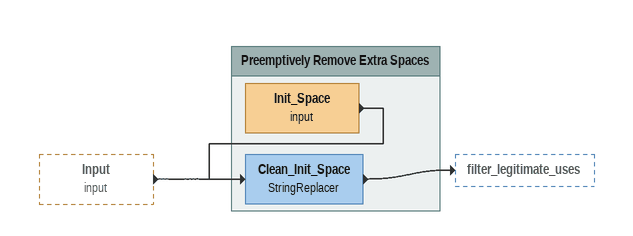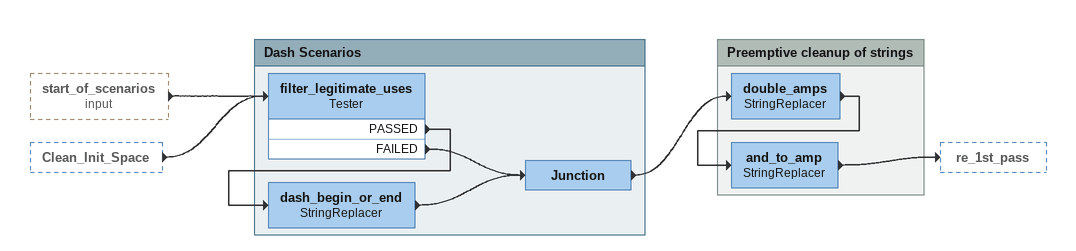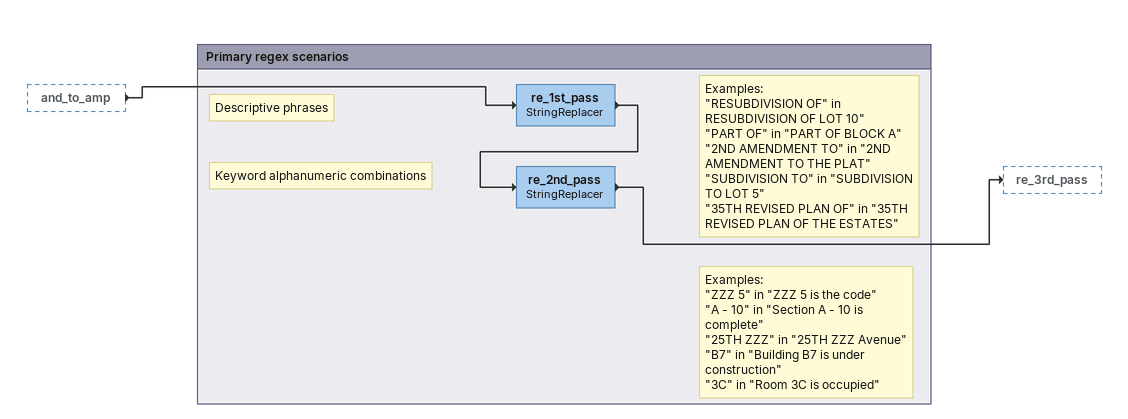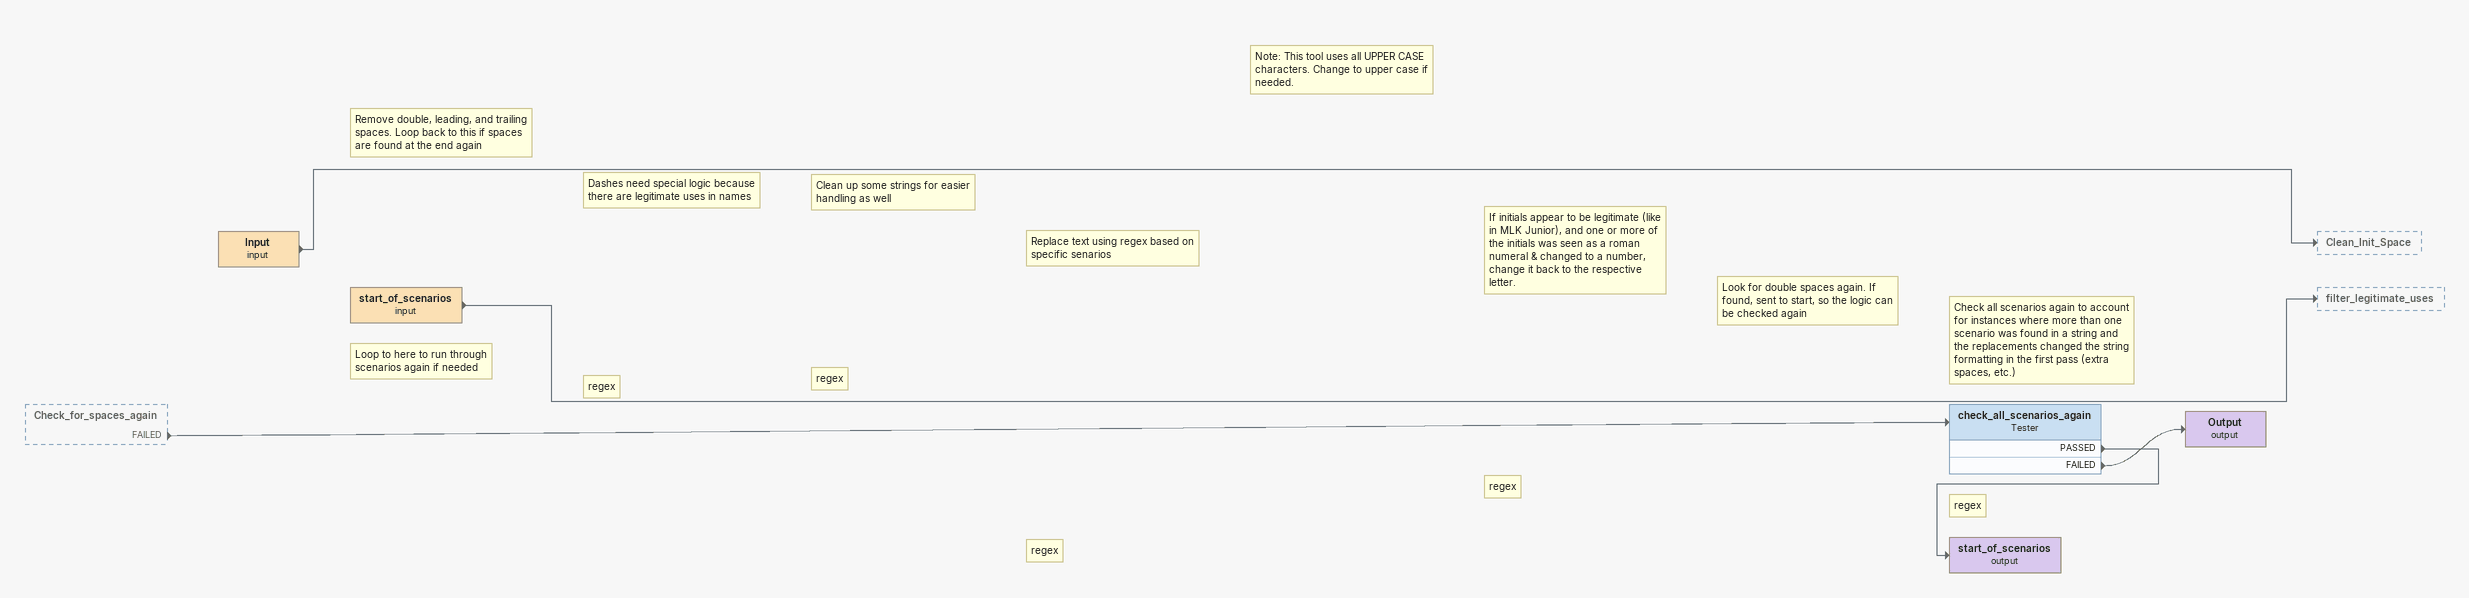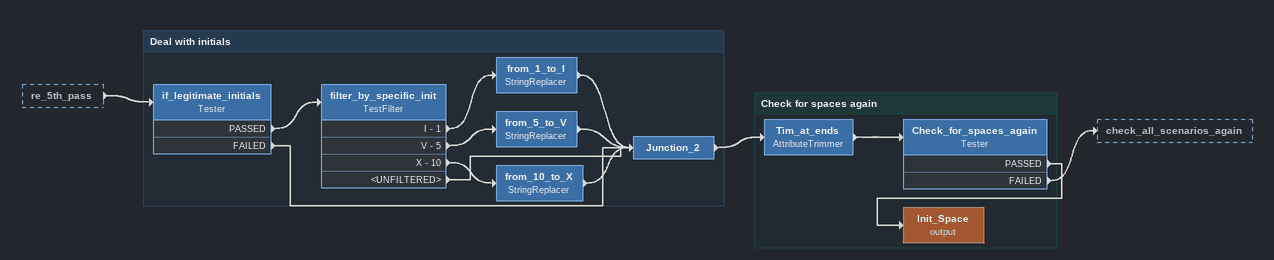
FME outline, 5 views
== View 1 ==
Input (input) [outside]
    -> Clean_Init_Space

Bookmark: Preemptively Remove Extra Spaces
Init_Space (input)
    -> Clean_Init_Space
Clean_Init_Space: StringReplacer
    -> filter_legitimate_uses

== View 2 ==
start_of_scenarios (input) [outside]
    -> filter_legitimate_uses
Clean_Init_Space [outside]
    -> filter_legitimate_uses

Bookmark: Dash Scenarios
filter_legitimate_uses: Tester
    PASSED -> dash_begin_or_end
    FAILED -> Junction
dash_begin_or_end: StringReplacer
    -> Junction
Junction
    -> double_amps

Bookmark: Preemptive cleanup of strings
double_amps: StringReplacer
    -> and_to_amp
and_to_amp: StringReplacer
    -> re_1st_pass

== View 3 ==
and_to_amp [outside]
    -> re_1st_pass

Bookmark: Primary regex scenarios
Note: Descriptive phrases
Note: Examples: / "RESUBDIVISION OF" in RESUBDIVISION OF LOT 10" / "PART OF" in "PART OF BLOCK A" / "2ND AMENDMENT TO" in "2ND AMENDMENT TO THE PLAT" / "SUBDIVISION TO" in "SUBDIVISION TO LOT 5" / "35TH REVISED PLAN OF" in "35TH REVISED PLAN OF THE ESTATES"
re_1st_pass: StringReplacer
    -> re_2nd_pass
Note: Keyword alphanumeric combinations
Note: Examples: / "ZZZ 5" in "ZZZ 5 is the code" / "A - 10" in "Section A - 10 is complete" / "25TH ZZZ" in "25TH ZZZ Avenue" / "B7" in "Building B7 is under construction" / "3C" in "Room 3C is occupied"
re_2nd_pass: StringReplacer
    -> re_3rd_pass

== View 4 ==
Check_for_spaces_again [outside]
    FAILED -> check_all_scenarios_again
Input (input)
    -> Clean_Init_Space
Note: Remove double, leading, and trailing spaces. Loop back to this if spaces are found at the end again
Note: Loop to here to run through scenarios again if needed
Note: Dashes need special logic because there are legitimate uses in names
Note: regex
Note: Clean up some strings for easier handling as well
Note: regex
Note: Replace text using regex based on specific senarios
Note: regex
start_of_scenarios (input)
    -> filter_legitimate_uses
Note: Note: This tool uses all UPPER CASE characters. Change to upper case if needed.
Note: If initials appear to be legitimate (like in MLK Junior), and one or more of the initials was seen as a roman numeral & changed to a number, change it back to the respective letter.
Note: Look for double spaces again. If found, sent to start, so the logic can be checked again
Note: regex
Note: Check all scenarios again to account for instances where more than one scenario was found in a string and the replacements changed the string formatting in the first pass (extra spaces, etc.)
check_all_scenarios_again: Tester
    PASSED -> start_of_scenarios (output)
    FAILED -> Output (output)
Output (output)
Note: regex
start_of_scenarios (output)

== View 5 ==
re_5th_pass [outside]
    -> if_legitimate_initials

Bookmark: Deal with initials
if_legitimate_initials: Tester
    PASSED -> filter_by_specific_init
    FAILED -> Junction_2
filter_by_specific_init: TestFilter
    I - 1 -> from_1_to_I
    V - 5 -> from_5_to_V
    X - 10 -> from_10_to_X
    <UNFILTERED> -> Junction_2
from_1_to_I: StringReplacer
    -> Junction_2
from_5_to_V: StringReplacer
    -> Junction_2
from_10_to_X: StringReplacer
    -> Junction_2
Junction_2
    -> Tim_at_ends

Bookmark: Check for spaces again
Tim_at_ends: AttributeTrimmer
    -> Check_for_spaces_again
Check_for_spaces_again: Tester
    PASSED -> Init_Space (output)
    FAILED -> check_all_scenarios_again
Init_Space (output)
